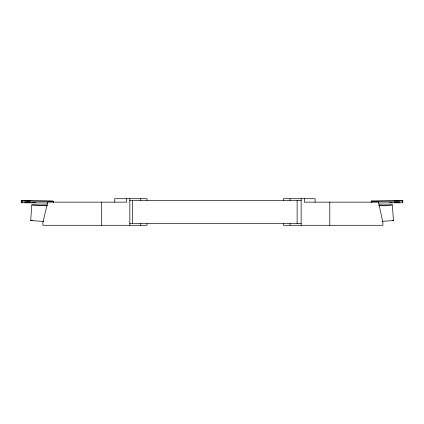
<?xml version="1.0" encoding="UTF-8"?>
<svg xmlns="http://www.w3.org/2000/svg" width="424" height="424" viewBox="0 0 424 424"><rect width="100%" height="100%" fill="white"/><g stroke="black" fill="none" stroke-linecap="round" stroke-linejoin="round"><path stroke-width="0.64" d="M53.482 202.471L53.493 201.331L52.581 200.928L21.216 200.653L21.2 202.37L22.112 202.773L47.594 202.995M22.112 202.773L22.128 201.056L21.216 200.653M43.762 221.37L30.698 220.618L31.784 204.935L47.393 204.935M371.276 202.471L371.382 200.928L402.784 200.653L402.683 202.773L378.478 202.979M402.683 202.773L402.784 200.653M378.637 205.815L392.354 204.935L393.44 220.618L382.342 221.328M371.265 201.331L402.668 201.056M389.714 202.481L392.333 202.46M129.829 200.425L301.284 200.425M378.86 204.935L392.354 204.935M30.698 220.618L32.648 220.618M392.158 220.618L393.44 220.618M129.829 223.575L301.284 223.575M22.128 201.056L53.493 201.331M31.652 202.46L35.574 202.492M31.784 204.935L47.462 205.847M371.382 200.928L371.398 202.64M329.798 202.142L329.798 225.287M315.106 202.142L315.106 198.713L283.349 198.713L283.349 200.425M304.326 198.713L304.326 202.142L378.531 202.142L382.883 222.547L382.883 225.287L283.349 225.287L283.349 223.575M301.141 198.713L301.141 225.287M297.118 200.425L297.118 223.575M290.021 198.713L290.021 200.425M290.021 223.575L290.021 225.287M147.038 200.425L147.038 198.713L114.75 198.713L114.75 202.142M147.038 223.575L147.038 225.287L42.866 225.287L42.866 222.547L47.689 202.142L126.702 202.142L126.702 198.713M140.752 198.713L140.752 200.425M140.752 223.575L140.752 225.287M132.516 200.425L132.516 223.575M129.829 198.713L129.829 225.287M101.696 202.142L101.696 225.287M24.968 200.875L30.067 200.923L24.968 200.875M24.952 202.587L30.051 202.64L24.952 202.587M394.453 200.907L399.445 200.886L394.453 200.907M394.468 202.624L399.461 202.603L394.468 202.624"/></g></svg>
